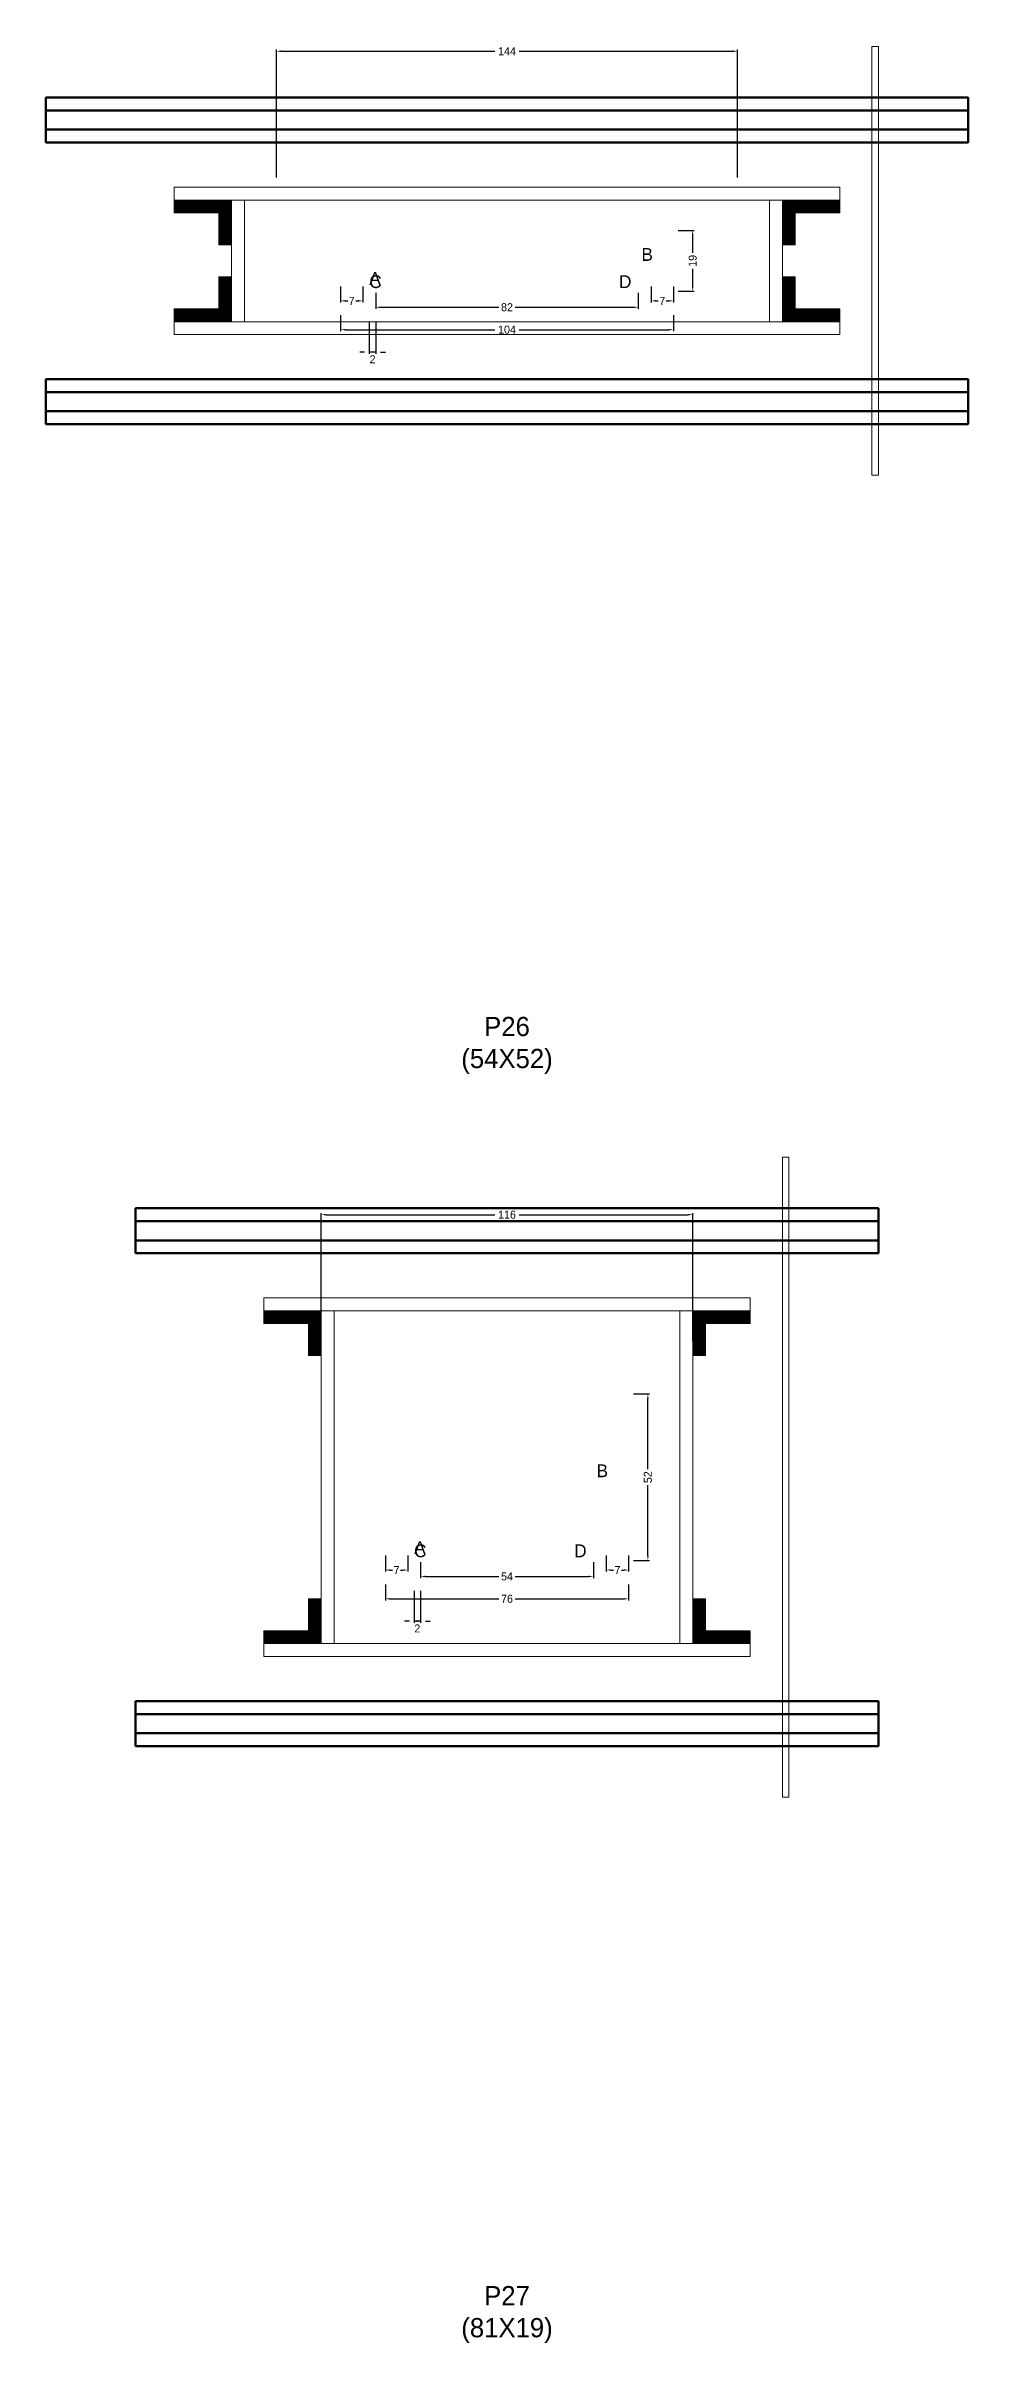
# Model space of a CAD drawing. Header units: centimetres. Extents: x -7000 to 4307, y -13306 to 295.
# Drawn here: x -144 to 144, y -9630 to -8913 of the extents above; entities that cross this region are included whole.
import ezdxf

# ---------------------------------------------------------------- set-up
doc = ezdxf.new("R2010")
doc.units = ezdxf.units.CM
for name, color, linetype in [('COTA', 241, 'Continuous'), ('GRAVATA', 224, 'Continuous'), ('Hachura', 251, 'Continuous'), ('NOMENCLATURA', 7, 'Continuous'), ('SARRAFO', 251, 'Continuous')]:
    doc.layers.add(name, color=color, linetype=linetype)
doc.dimstyles.new('cotax2', dxfattribs={"dimtxt": 2.5, "dimasz": 1.5, "dimexe": 0.5, "dimexo": 0.5, "dimgap": 0.5, "dimtad": 1, "dimcen": 2.5, "dimazin": 3, "dimtfac": 1, "dimtmove": 0, "dimatfit": 3})

# ---------------------------------------------------------------- blocks, each defined once
blk = doc.blocks.new('_CLOSEDFILLED')
at = {"color": 0, "linetype": 'BYBLOCK'}
blk.add_solid([(-1, 0.16), (0, 0), (-1, -0.16)], dxfattribs=at)
blk = doc.blocks.new('*D830')
for p, q in [((-52, -8997), (-52, -9002)), ((52, -8997), (52, -9002)), ((-50.5, -9001.5), (-3.75, -9001.5)), ((3.75, -9001.5), (50.5, -9001.5))]:
    blk.add_line(p, q)
at = {"layer": 'Defpoints'}
for p in [(-52, -8996.5), (52, -8996.5), (-52, -9001.5)]:
    blk.add_point(p, dxfattribs=at)
at = {"layer": 'COTA', "xscale": 1.5, "yscale": 1.5, "rotation": 180}
blk.add_blockref('_CLOSEDFILLED', (-52, -9001.5), dxfattribs=at)
at = {"layer": 'COTA', "xscale": 1.5, "yscale": 1.5}
blk.add_blockref('_CLOSEDFILLED', (52, -9001.5), dxfattribs=at)
at = {"layer": 'COTA', "insert": (0, -9001.5), "char_height": 2.5, "attachment_point": 5}
blk.add_mtext('104', dxfattribs=at)
blk = doc.blocks.new('*D831')
for p, q in [((-41, -8990), (-41, -8995)), ((41, -8990), (41, -8995)), ((-39.5, -8994.5), (-2.5, -8994.5)), ((2.5, -8994.5), (39.5, -8994.5))]:
    blk.add_line(p, q)
at = {"layer": 'Defpoints'}
for p in [(-41, -8989.5), (41, -8989.5), (-41, -8994.5)]:
    blk.add_point(p, dxfattribs=at)
at = {"layer": 'COTA', "xscale": 1.5, "yscale": 1.5, "rotation": 180}
blk.add_blockref('_CLOSEDFILLED', (-41, -8994.5), dxfattribs=at)
at = {"layer": 'COTA', "xscale": 1.5, "yscale": 1.5}
blk.add_blockref('_CLOSEDFILLED', (41, -8994.5), dxfattribs=at)
at = {"layer": 'COTA', "insert": (0, -8994.5), "char_height": 2.5, "attachment_point": 5}
blk.add_mtext('82', dxfattribs=at)
blk = doc.blocks.new('*D832')
for p, q in [((53.5, -8970.5), (58.5, -8970.5)), ((58, -8977.5), (58, -8972)), ((58, -8988), (58, -8982.5)), ((53.5, -8989.5), (58.5, -8989.5))]:
    blk.add_line(p, q)
at = {"layer": 'Defpoints'}
for p in [(53, -8970.5), (53, -8989.5), (58, -8989.5)]:
    blk.add_point(p, dxfattribs=at)
at = {"layer": 'COTA', "xscale": 1.5, "yscale": 1.5}
for p, rotation in [((58, -8970.5), 90), ((58, -8989.5), 270)]:
    blk.add_blockref('_CLOSEDFILLED', p, dxfattribs=dict(at, rotation=rotation))
at = {"layer": 'COTA', "insert": (58, -8980), "char_height": 2.5, "attachment_point": 5, "rotation": 90}
blk.add_mtext('19', dxfattribs=at)
blk = doc.blocks.new('*D833')
for p, q in [((-52, -8988), (-52, -8993)), ((-45, -8988), (-45, -8993)), ((-50.5, -8992.5), (-49.75, -8992.5)), ((-47.25, -8992.5), (-46.5, -8992.5))]:
    blk.add_line(p, q)
at = {"layer": 'Defpoints'}
for p in [(-52, -8987.5), (-45, -8987.5), (-52, -8992.5)]:
    blk.add_point(p, dxfattribs=at)
at = {"layer": 'COTA', "xscale": 1.5, "yscale": 1.5, "rotation": 180}
blk.add_blockref('_CLOSEDFILLED', (-52, -8992.5), dxfattribs=at)
at = {"layer": 'COTA', "xscale": 1.5, "yscale": 1.5}
blk.add_blockref('_CLOSEDFILLED', (-45, -8992.5), dxfattribs=at)
at = {"layer": 'COTA', "insert": (-48.5, -8992.5), "char_height": 2.5, "attachment_point": 5}
blk.add_mtext('7', dxfattribs=at)
blk = doc.blocks.new('*D834')
for p, q in [((45, -8988), (45, -8993)), ((52, -8988), (52, -8993)), ((46.5, -8992.5), (47.25, -8992.5)), ((49.75, -8992.5), (50.5, -8992.5))]:
    blk.add_line(p, q)
at = {"layer": 'Defpoints'}
for p in [(45, -8987.5), (52, -8987.5), (45, -8992.5)]:
    blk.add_point(p, dxfattribs=at)
at = {"layer": 'COTA', "xscale": 1.5, "yscale": 1.5, "rotation": 180}
blk.add_blockref('_CLOSEDFILLED', (45, -8992.5), dxfattribs=at)
at = {"layer": 'COTA', "xscale": 1.5, "yscale": 1.5}
blk.add_blockref('_CLOSEDFILLED', (52, -8992.5), dxfattribs=at)
at = {"layer": 'COTA', "insert": (48.5, -8992.5), "char_height": 2.5, "attachment_point": 5}
blk.add_mtext('7', dxfattribs=at)
blk = doc.blocks.new('*D835')
for p, q in [((-72, -8954), (-72, -8914)), ((-70.5, -8914.5), (-3.75, -8914.5)), ((3.75, -8914.5), (70.5, -8914.5)), ((72, -8954), (72, -8914))]:
    blk.add_line(p, q)
at = {"layer": 'Defpoints'}
for p in [(-72, -8914.5), (-72, -8954.5), (72, -8954.5)]:
    blk.add_point(p, dxfattribs=at)
at = {"layer": 'COTA', "xscale": 1.5, "yscale": 1.5, "rotation": 180}
blk.add_blockref('_CLOSEDFILLED', (-72, -8914.5), dxfattribs=at)
at = {"layer": 'COTA', "xscale": 1.5, "yscale": 1.5}
blk.add_blockref('_CLOSEDFILLED', (72, -8914.5), dxfattribs=at)
at = {"layer": 'COTA', "insert": (0, -8914.5), "char_height": 2.5, "attachment_point": 5}
blk.add_mtext('144', dxfattribs=at)
blk = doc.blocks.new('*D864')
for p, q in [((-38, -9393.5), (-38, -9398.5)), ((38, -9393.5), (38, -9398.5)), ((-36.5, -9398), (-2.5, -9398)), ((2.5, -9398), (36.5, -9398))]:
    blk.add_line(p, q)
at = {"layer": 'Defpoints'}
for p in [(-38, -9393), (38, -9393), (-38, -9398)]:
    blk.add_point(p, dxfattribs=at)
at = {"layer": 'COTA', "xscale": 1.5, "yscale": 1.5, "rotation": 180}
blk.add_blockref('_CLOSEDFILLED', (-38, -9398), dxfattribs=at)
at = {"layer": 'COTA', "xscale": 1.5, "yscale": 1.5}
blk.add_blockref('_CLOSEDFILLED', (38, -9398), dxfattribs=at)
at = {"layer": 'COTA', "insert": (0, -9398), "char_height": 2.5, "attachment_point": 5}
blk.add_mtext('76', dxfattribs=at)
blk = doc.blocks.new('*D865')
for p, q in [((-27, -9386.5), (-27, -9391.5)), ((27, -9386.5), (27, -9391.5)), ((-25.5, -9391), (-2.5, -9391)), ((2.5, -9391), (25.5, -9391))]:
    blk.add_line(p, q)
at = {"layer": 'Defpoints'}
for p in [(-27, -9386), (27, -9386), (-27, -9391)]:
    blk.add_point(p, dxfattribs=at)
at = {"layer": 'COTA', "xscale": 1.5, "yscale": 1.5, "rotation": 180}
blk.add_blockref('_CLOSEDFILLED', (-27, -9391), dxfattribs=at)
at = {"layer": 'COTA', "xscale": 1.5, "yscale": 1.5}
blk.add_blockref('_CLOSEDFILLED', (27, -9391), dxfattribs=at)
at = {"layer": 'COTA', "insert": (0, -9391), "char_height": 2.5, "attachment_point": 5}
blk.add_mtext('54', dxfattribs=at)
blk = doc.blocks.new('*D866')
for p, q in [((39.5, -9334), (44.5, -9334)), ((44, -9357.5), (44, -9335.5)), ((44, -9384.5), (44, -9362.5)), ((39.5, -9386), (44.5, -9386))]:
    blk.add_line(p, q)
at = {"layer": 'Defpoints'}
for p in [(39, -9334), (39, -9386), (44, -9386)]:
    blk.add_point(p, dxfattribs=at)
at = {"layer": 'COTA', "xscale": 1.5, "yscale": 1.5}
for p, rotation in [((44, -9334), 90), ((44, -9386), 270)]:
    blk.add_blockref('_CLOSEDFILLED', p, dxfattribs=dict(at, rotation=rotation))
at = {"layer": 'COTA', "insert": (44, -9360), "char_height": 2.5, "attachment_point": 5, "rotation": 90}
blk.add_mtext('52', dxfattribs=at)
blk = doc.blocks.new('*D867')
for p, q in [((-38, -9384.5), (-38, -9389.5)), ((-31, -9384.5), (-31, -9389.5)), ((-36.5, -9389), (-35.75, -9389)), ((-33.25, -9389), (-32.5, -9389))]:
    blk.add_line(p, q)
at = {"layer": 'Defpoints'}
for p in [(-38, -9384), (-31, -9384), (-38, -9389)]:
    blk.add_point(p, dxfattribs=at)
at = {"layer": 'COTA', "xscale": 1.5, "yscale": 1.5, "rotation": 180}
blk.add_blockref('_CLOSEDFILLED', (-38, -9389), dxfattribs=at)
at = {"layer": 'COTA', "xscale": 1.5, "yscale": 1.5}
blk.add_blockref('_CLOSEDFILLED', (-31, -9389), dxfattribs=at)
at = {"layer": 'COTA', "insert": (-34.5, -9389), "char_height": 2.5, "attachment_point": 5}
blk.add_mtext('7', dxfattribs=at)
blk = doc.blocks.new('*D868')
for p, q in [((31, -9384.5), (31, -9389.5)), ((38, -9384.5), (38, -9389.5)), ((32.5, -9389), (33.25, -9389)), ((35.75, -9389), (36.5, -9389))]:
    blk.add_line(p, q)
at = {"layer": 'Defpoints'}
for p in [(31, -9384), (38, -9384), (31, -9389)]:
    blk.add_point(p, dxfattribs=at)
at = {"layer": 'COTA', "xscale": 1.5, "yscale": 1.5, "rotation": 180}
blk.add_blockref('_CLOSEDFILLED', (31, -9389), dxfattribs=at)
at = {"layer": 'COTA', "xscale": 1.5, "yscale": 1.5}
blk.add_blockref('_CLOSEDFILLED', (38, -9389), dxfattribs=at)
at = {"layer": 'COTA', "insert": (34.5, -9389), "char_height": 2.5, "attachment_point": 5}
blk.add_mtext('7', dxfattribs=at)
blk = doc.blocks.new('*D869')
for p, q in [((-58, -9317.5), (-58, -9277.5)), ((-56.5, -9278), (-3.75, -9278)), ((3.75, -9278), (56.5, -9278)), ((58, -9317.5), (58, -9277.5))]:
    blk.add_line(p, q)
at = {"layer": 'Defpoints'}
for p in [(-58, -9278), (-58, -9318), (58, -9318)]:
    blk.add_point(p, dxfattribs=at)
at = {"layer": 'COTA', "xscale": 1.5, "yscale": 1.5, "rotation": 180}
blk.add_blockref('_CLOSEDFILLED', (-58, -9278), dxfattribs=at)
at = {"layer": 'COTA', "xscale": 1.5, "yscale": 1.5}
blk.add_blockref('_CLOSEDFILLED', (58, -9278), dxfattribs=at)
at = {"layer": 'COTA', "insert": (0, -9278), "char_height": 2.5, "attachment_point": 5}
blk.add_mtext('116', dxfattribs=at)

msp = doc.modelspace()

# ---------------------------------------------------------------- hatches: boundary and pattern name
at = {"layer": 'SARRAFO'}
h = msp.add_hatch(dxfattribs=at)
h.set_pattern_fill('SOLID', scale=2)
h.paths.add_polyline_path([(-104, -8965), (-90, -8965), (-90, -8961), (-104, -8961)])
h = msp.add_hatch(dxfattribs=at)
h.set_pattern_fill('SOLID', scale=2)
h.paths.add_polyline_path([(-90, -8975), (-86, -8975), (-86, -8961), (-90, -8961)])
h = msp.add_hatch(dxfattribs=at)
h.set_pattern_fill('SOLID', scale=2)
h.paths.add_polyline_path([(86, -8975), (90, -8975), (90, -8961), (86, -8961)])
h = msp.add_hatch(dxfattribs=at)
h.set_pattern_fill('SOLID', scale=2)
h.paths.add_polyline_path([(90, -8965), (104, -8965), (104, -8961), (90, -8961)])
h = msp.add_hatch(dxfattribs=at)
h.set_pattern_fill('SOLID', scale=2)
h.paths.add_polyline_path([(-90, -8999), (-86, -8999), (-86, -8985), (-90, -8985)])
h = msp.add_hatch(dxfattribs=at)
h.set_pattern_fill('SOLID', scale=2)
h.paths.add_polyline_path([(86, -8999), (90, -8999), (90, -8985), (86, -8985)])
h = msp.add_hatch(dxfattribs=at)
h.set_pattern_fill('SOLID', scale=2)
h.paths.add_polyline_path([(-104, -8999), (-90, -8999), (-90, -8995), (-104, -8995)])
h = msp.add_hatch(dxfattribs=at)
h.set_pattern_fill('SOLID', scale=2)
h.paths.add_polyline_path([(90, -8999), (104, -8999), (104, -8995), (90, -8995)])
h = msp.add_hatch(dxfattribs=at)
h.set_pattern_fill('SOLID', scale=2)
h.paths.add_polyline_path([(-76, -9312), (-62, -9312), (-62, -9308), (-76, -9308)])
h = msp.add_hatch(dxfattribs=at)
h.set_pattern_fill('SOLID', scale=2)
h.paths.add_polyline_path([(-62, -9322), (-58, -9322), (-58, -9308), (-62, -9308)])
h = msp.add_hatch(dxfattribs=at)
h.set_pattern_fill('SOLID', scale=2)
h.paths.add_polyline_path([(58, -9322), (62, -9322), (62, -9308), (58, -9308)])
h = msp.add_hatch(dxfattribs=at)
h.set_pattern_fill('SOLID', scale=2)
h.paths.add_polyline_path([(62, -9312), (76, -9312), (76, -9308), (62, -9308)])
h = msp.add_hatch(dxfattribs=at)
h.set_pattern_fill('SOLID', scale=2)
h.paths.add_polyline_path([(-62, -9412), (-58, -9412), (-58, -9398), (-62, -9398)])
h = msp.add_hatch(dxfattribs=at)
h.set_pattern_fill('SOLID', scale=2)
h.paths.add_polyline_path([(58, -9412), (62, -9412), (62, -9398), (58, -9398)])
h = msp.add_hatch(dxfattribs=at)
h.set_pattern_fill('SOLID', scale=2)
h.paths.add_polyline_path([(-76, -9412), (-62, -9412), (-62, -9408), (-76, -9408)])
h = msp.add_hatch(dxfattribs=at)
h.set_pattern_fill('SOLID', scale=2)
h.paths.add_polyline_path([(62, -9412), (76, -9412), (76, -9408), (62, -9408)])

# ---------------------------------------------------------------- linework, layer by layer
at = {"layer": 'GRAVATA', "lineweight": 50}
for points in [[(-144, -8943), (144, -8943), (144, -8929), (-144, -8929)], [(-144, -8939), (144, -8939), (144, -8933), (-144, -8933)], [(-144, -9031), (144, -9031), (144, -9017), (-144, -9017)], [(-144, -9027), (144, -9027), (144, -9021), (-144, -9021)], [(-116, -9290), (116, -9290), (116, -9276), (-116, -9276)], [(-116, -9286), (116, -9286), (116, -9280), (-116, -9280)], [(-116, -9444), (116, -9444), (116, -9430), (-116, -9430)], [(-116, -9440), (116, -9440), (116, -9434), (-116, -9434)]]:
    msp.add_lwpolyline(points, close=True, dxfattribs=at)
at = {"layer": 'Hachura', "lineweight": 13}
for points in [[(114, -9047), (116, -9047), (116, -8913), (114, -8913)], [(86, -9460), (88, -9460), (88, -9260), (86, -9260)]]:
    msp.add_lwpolyline(points, close=True, dxfattribs=at)
at = {"layer": 'Hachura', "lineweight": 18}
for points in [[(-104, -8961), (104, -8961), (104, -8957), (-104, -8957)], [(-86, -8999), (-82, -8999), (-82, -8961), (-86, -8961)], [(82, -8999), (86, -8999), (86, -8961), (82, -8961)], [(-104, -9003), (104, -9003), (104, -8999), (-104, -8999)], [(-76, -9308), (76, -9308), (76, -9304), (-76, -9304)], [(-58, -9412), (-54, -9412), (-54, -9308), (-58, -9308)], [(54, -9412), (58, -9412), (58, -9308), (54, -9308)], [(-76, -9416), (76, -9416), (76, -9412), (-76, -9412)]]:
    msp.add_lwpolyline(points, close=True, dxfattribs=at)
at = {"layer": 'SARRAFO', "lineweight": 13}
for points in [[(-104, -8965), (-90, -8965), (-90, -8961), (-104, -8961)], [(-90, -8975), (-86, -8975), (-86, -8961), (-90, -8961)], [(86, -8975), (90, -8975), (90, -8961), (86, -8961)], [(90, -8965), (104, -8965), (104, -8961), (90, -8961)], [(-90, -8999), (-86, -8999), (-86, -8985), (-90, -8985)], [(86, -8999), (90, -8999), (90, -8985), (86, -8985)], [(-104, -8999), (-90, -8999), (-90, -8995), (-104, -8995)], [(90, -8999), (104, -8999), (104, -8995), (90, -8995)], [(-76, -9312), (-62, -9312), (-62, -9308), (-76, -9308)], [(-62, -9322), (-58, -9322), (-58, -9308), (-62, -9308)], [(58, -9322), (62, -9322), (62, -9308), (58, -9308)], [(62, -9312), (76, -9312), (76, -9308), (62, -9308)], [(-62, -9412), (-58, -9412), (-58, -9398), (-62, -9398)], [(58, -9412), (62, -9412), (62, -9398), (58, -9398)], [(-76, -9412), (-62, -9412), (-62, -9408), (-76, -9408)], [(62, -9412), (76, -9412), (76, -9408), (62, -9408)]]:
    msp.add_lwpolyline(points, close=True, dxfattribs=at)

# ---------------------------------------------------------------- texts
at = {"layer": 'NOMENCLATURA'}
for s, p in [('B', (42, -8980)), ('A', (-43, -8987.5)), ('C', (-43, -8988.5)), ('D', (35, -8988.5)), ('B', (28, -9360)), ('A', (-29, -9384)), ('C', (-29, -9385)), ('D', (21, -9385))]:
    msp.add_text(s, height=4, dxfattribs=at).set_placement(p)
at = {"layer": 'NOMENCLATURA', "char_height": 6, "attachment_point": 8}
for s, insert in [('P26\\P(54X52)', (0, -9234)), ('P27\\P(81X19)', (0, -9630.5))]:
    msp.add_mtext(s, dxfattribs=dict(at, insert=insert))

# ---------------------------------------------------------------- dimensions: what is measured, and where the dimension line sits
at = {"layer": 'COTA'}
for base, p1, p2, picture, middle in [((-72, -8914.5), (-72, -8954.5), (72, -8954.5), '*D835', (0, -8914.5)), ((-52, -8992.5), (-52, -8987.5), (-45, -8987.5), '*D833', (-48.5, -8992.5)), ((-41, -8994.5), (-41, -8989.5), (41, -8989.5), '*D831', (0, -8994.5)), ((45, -8992.5), (45, -8987.5), (52, -8987.5), '*D834', (48.5, -8992.5)), ((-52, -9001.5), (-52, -8996.5), (52, -8996.5), '*D830', (0, -9001.5)), ((-58, -9278), (-58, -9318), (58, -9318), '*D869', (0, -9278)), ((-38, -9389), (-38, -9384), (-31, -9384), '*D867', (-34.5, -9389)), ((-27, -9391), (-27, -9386), (27, -9386), '*D865', (0, -9391)), ((31, -9389), (31, -9384), (38, -9384), '*D868', (34.5, -9389)), ((-38, -9398), (-38, -9393), (38, -9393), '*D864', (0, -9398))]:
    dim = msp.add_linear_dim(base=base, p1=p1, p2=p2, dimstyle='cotax2', dxfattribs=at)
    dim.commit()
    dim.dimension.update_dxf_attribs({"geometry": picture, "text_midpoint": middle})
for base, p1, p2, picture, middle in [((58, -8989.5), (53, -8989.5), (53, -8970.5), '*D832', (58, -8980)), ((44, -9386), (39, -9386), (39, -9334), '*D866', (44, -9360))]:
    dim = msp.add_linear_dim(base=base, p1=p1, p2=p2, angle=90, dimstyle='cotax2', dxfattribs=at)
    dim.commit()
    dim.dimension.update_dxf_attribs({"geometry": picture, "text_midpoint": middle})
for base, p1, p2 in [((-41, -9008.5), (-41, -8998.5), (-43, -8998.5)), ((-27, -9405), (-27, -9395), (-29, -9395))]:
    msp.add_linear_dim(base=base, p1=p1, p2=p2, dimstyle='cotax2', dxfattribs=at).render()

doc.saveas('drawing.dxf')
